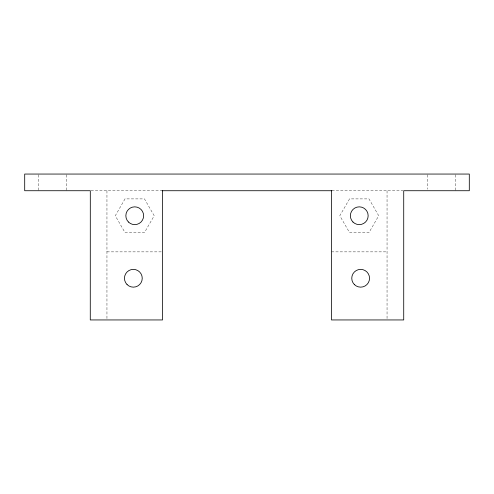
<?xml version="1.0" encoding="UTF-8"?>
<svg xmlns="http://www.w3.org/2000/svg" width="494" height="494" viewBox="0 0 494 494"><rect width="100%" height="100%" fill="white"/><g stroke="black" fill="none" stroke-linecap="round" stroke-linejoin="round"><path stroke-width="0.37" stroke-dasharray="2.47 1.85" d="M91.038 190.727L162.094 190.727M331.906 190.727L402.962 190.727M106.951 251.866L161.766 251.866M331.474 251.86L387.049 251.86M455.406 174.814L455.406 190.727M427.619 174.814L427.619 189.214M387.049 190.727L387.049 319.945M106.951 190.727L106.951 319.18M66.381 174.814L66.381 190.727M38.594 174.814L38.594 190.727M125.013 198.897L115.287 215.742L125.013 232.581L144.464 232.581L154.19 215.736L144.464 198.897L125.013 198.897M349.536 198.897L339.81 215.736L349.536 232.581L368.987 232.581L378.713 215.736L368.987 198.897L349.536 198.897"/><path stroke-width="0.74" d="M162.094 190.727L331.906 190.727M331.474 190.727L331.474 319.945L403.721 319.945L403.721 190.727L469.3 190.727L469.3 174.055L24.7 174.055L24.7 190.733L90.309 190.727L90.278 319.945L162.526 319.945L162.526 190.727M354.365 284.55A8.892 8.892 0 0 0 369.24 280.561A8.892 8.892 0 0 0 358.348 269.675A8.892 8.892 0 0 0 354.365 284.55M128.452 222.028A8.892 8.892 0 0 0 143.328 218.039A8.892 8.892 0 0 0 132.435 207.153A8.892 8.892 0 0 0 128.452 222.028M127.063 284.55A8.892 8.892 0 0 0 141.939 280.561A8.892 8.892 0 0 0 131.046 269.675A8.892 8.892 0 0 0 127.063 284.55M352.975 222.028A8.892 8.892 0 0 0 367.851 218.039A8.892 8.892 0 0 0 356.958 207.153A8.892 8.892 0 0 0 352.975 222.028"/></g></svg>
